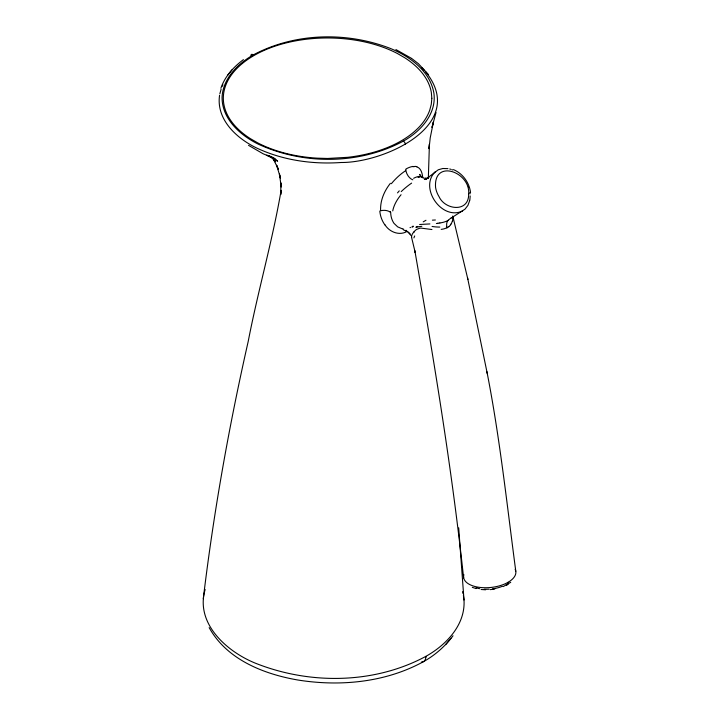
<?xml version="1.0" encoding="UTF-8"?>
<svg xmlns="http://www.w3.org/2000/svg" width="719" height="719" viewBox="0 0 719 719"><rect width="100%" height="100%" fill="white"/><g stroke="black" fill="none" stroke-linecap="round" stroke-linejoin="round"><path stroke-width="1.08" d="M425.873 657.265L425.882 656.357C446.113 645.069 465.597 624.811 463.998 600.014L458.695 527.827M411.538 236.497L411.619 237.549M205.149 589.508C194.732 624.218 228.327 653.068 257.797 664.122C311.372 684.767 374.851 683.814 425.882 656.357M508.171 582.965L508.135 583.28A4.053 2.355 59.7 0 1 506.248 584.844A4.044 2.319 60.3 0 0 508.171 582.965L508.135 582.264A26.288 13.005 -6.3 0 0 515.181 569.403M203.288 598.693C213.678 512.198 228.93 426.385 248.208 341.426C257.986 290.836 272.402 241.099 281.129 190.346L280.761 194.525L280.877 182.851L281.246 187.021L279.421 173.98L280.527 178.15L276.626 165.235L278.478 169.45L272.555 157.542L275.224 161.82L272.159 157.425M219.565 95.294C215.826 120.891 239.041 140.582 260.314 149.669C285.632 160.714 313.799 164.408 341.246 162.494C384.279 162.845 468.788 124.729 425.459 71.567M469.866 199.846L470.19 195.954M469.768 200.349L467.898 205.418L464.977 209.184L451.253 218.001M219.852 93.785L221.101 89.273M436.029 112.497L432.011 127.416L433.413 122.005L430.223 137.841L429.045 148.653L429.423 144.124L428.326 178.492M220.886 88.23C224.876 76.466 233.585 66.93 243.417 59.632M222.261 86.298L222.935 84.824M451.074 223.879L450.516 224.741M390.399 183.309C384.225 191.02 380.081 200.727 380.621 210.748A8.116 4.674 -3 0 1 390.327 212.231L390.318 211.737M227.492 75.468L231.922 69.914M397.526 192.872L399.27 190.859M451.676 217.426L448 220.436A16.51 8.871 -2.8 0 1 443.219 222.306L439.893 223.043M453.033 635.785C445.178 646.255 435.238 655.036 423.833 661.471M445.636 644.637L450.912 638.319M413.811 231.842L416.4 229.487L419.68 228.247A9.76 5.752 19 0 1 421.028 228.112L431.948 229.532M447.964 168.623L442.832 168.498L438.284 169.774L425.729 179.328L428.848 177.53L424.372 179.364L426.34 179.058M435.498 171.553C418.548 187.398 441.817 221.155 462.676 210.91M448.746 226.692L446.975 227.95L446.697 226.71M406.073 230.269L405.633 230.808L406.621 230.628M510.742 582.309L503.165 586.596M403.161 141.23C420.184 131.811 436.694 114.195 433.917 93.29C430.196 71.046 409.758 56.289 390.12 48.344C346.243 31.429 294.422 32.741 252.728 55.201C237.54 64.099 222.935 78.65 222.063 97.227C221.865 118.842 240.146 135.199 258.112 144.079C303.283 164.966 359.006 164.795 403.143 141.239A2.418 1.393 60.3 0 1 405.39 144.393M410.037 227.68L410.513 227.411M407.215 231.32C399.593 236.057 389.464 232.102 385.024 224.867M423.806 661.489C385.743 682.466 340.15 686.807 297.711 679.985C263.531 674.036 226.755 659.512 209.166 627.606M412.149 226.584L413.218 226.117M418.107 177.476L419.572 177.144M412.904 166.718L414.701 166.565M490.25 589.634L494.789 589.023M419.608 224.499L429.899 223.933M437.79 223.357L436.388 223.519M481.119 589.49L485.595 589.796M403.62 229.118L402.865 228.993M421.649 177.126L423.743 178.168M424.875 177.953L427.356 178.537M402.487 228.912L397.679 226.871L393.967 223.321A32.948 24.221 -40.1 0 1 390.669 212.132M449.708 168.983L450.957 169.333M472.293 587.342L476.149 588.582M416.795 166.844C421.28 168.237 422.224 173.594 422.781 177.638M451.954 169.675L452.7 169.963M403.638 229.99L405.687 230.835M453.527 169.639C462.739 173.504 469.3 182.617 470.55 192.467M395.89 49.539L411.493 58.338M271.71 157.371L277.642 161.173L268.915 155.996L275.934 159.654L266.74 155.178L274.91 158.638L263.199 153.812L248.531 145.346M411.834 58.59L418.377 63.667L428.416 74.497M269.94 156.059L275.179 160.283L271.629 156.832M407.709 231.806L409.947 233.882L407.979 232.048M421.568 67.532L424.219 70.201M271.602 156.913L275 160.777L272.932 158.234M421.379 176.811L419.653 174.429L421.577 177.413M409.471 233.432L410.81 235.428M468.339 186.652L468.527 187.174M462.56 591.692L463.018 593.526M452.844 216.329L467.916 279.502M411.636 237.621L415.223 252.558L414.863 250.814C433.764 359.392 451.874 468.276 463.611 577.896M486.862 371.561L487.32 373.772C500.038 439.12 507.057 505.322 515.793 571.263M467.512 277.57L487.32 373.772M463.396 595.377L463.998 600.014M469.911 192.485L470.082 193.824M452.691 216.149L452.754 217.524M384.926 224.939A44.785 34.889 -31.9 0 1 379.803 211.027M414.809 166.377A29.892 12.618 -52.4 0 1 416.858 166.745M405.947 169.001A25.453 10.165 -48 0 1 413.092 166.422M412.814 179.813A8.116 4.682 60 0 1 405.84 169.513M391.37 183.696A27.124 10.336 -47.3 0 1 405.489 170.789M419.878 176.667A26.261 9.311 -51 0 1 421.819 176.892M413.623 178.303A21.3 6.66 -44.4 0 1 418.934 176.443M401.229 191.56A23.287 6.031 -41.4 0 1 411.619 183.111M392.745 210.901A28.967 16.717 -43.3 0 1 401.067 194.732M413.937 237.89A32.391 9.563 -36.6 0 1 414.692 235.958M411.583 236.479A37.424 10.776 -21.9 0 1 413.218 232.695M413.65 232.605A33.038 9.841 -20.3 0 1 414.396 231.725M439.803 227.078A23.826 11.576 11.7 0 1 432.074 226.449M446.778 227.761A17.436 12.457 18.9 0 1 441.205 229.37M446.805 226.737A10.425 5.968 60.4 0 1 448.368 220.23M450.552 224.759A18.272 13.562 20 0 1 448.809 226.737M452.269 221.093A22.172 16.195 14.2 0 1 451.19 223.924M452.593 217.524A25.255 18.263 7.8 0 1 452.539 221.128M425.837 657.238A10.515 6.085 60 0 1 421.388 662.055M508.153 582.273A26.288 13.014 -6.2 0 1 477.865 587.126A26.288 13.014 -6.2 0 1 463.881 574.652M502.374 586.291A22.235 11.01 -6.2 0 1 492.398 588.897M489.172 589.203A22.235 11.01 -6.2 0 1 484.309 589.229M479.735 588.69A22.235 11.01 -6.2 0 1 476.104 587.783M423.194 221.883A39.716 1.303 -29.3 0 1 425.963 220.266M412.014 227.24A35.168 2.741 -22.1 0 1 413.155 226.647M416.049 227.069A29.434 4.763 -13.8 0 1 417.73 226.413M416.076 227.384A23.997 8.439 2.8 0 1 421.855 226.305M435.39 219.987A27.628 3.101 -3.3 0 1 432.407 220.149M439.821 222.917A23.026 10.722 -4.3 0 1 437.745 223.232M250.958 55.731A2.418 1.393 60 0 1 253.187 54.941M468.68 193.815C469.139 212.824 445.133 210.173 439.057 196.682A21.309 17.373 55 0 1 435.561 187.335C433.44 158.566 470.415 171.976 468.68 193.815M431.831 98.314L431.301 104.219L429.773 110.052A106.097 61.34 0.1 0 1 419.483 126.688C407.97 138.839 392.511 146.406 376.72 151.376A106.079 61.322 0.1 0 1 347.933 157.299L327.63 158.468L317.412 158.171A104.561 60.396 0.1 0 1 257.627 142.829L250.383 138.65A104.345 60.288 0 0 1 223.321 98.188A104.489 60.369 0 0 1 227.824 80.699A103.527 59.812 0 0 1 233.333 72.421A104.408 60.324 0 0 1 278.451 45.054A103.491 59.794 0 0 1 292.48 41.477A104.543 60.414 0 0 1 327.621 37.972A104.165 60.216 0 0 1 372.199 43.787A104.677 60.513 0 0 1 397.634 53.637L404.86 57.835A104.597 60.477 0 0 1 431.319 92.409L431.831 98.314"/></g></svg>
